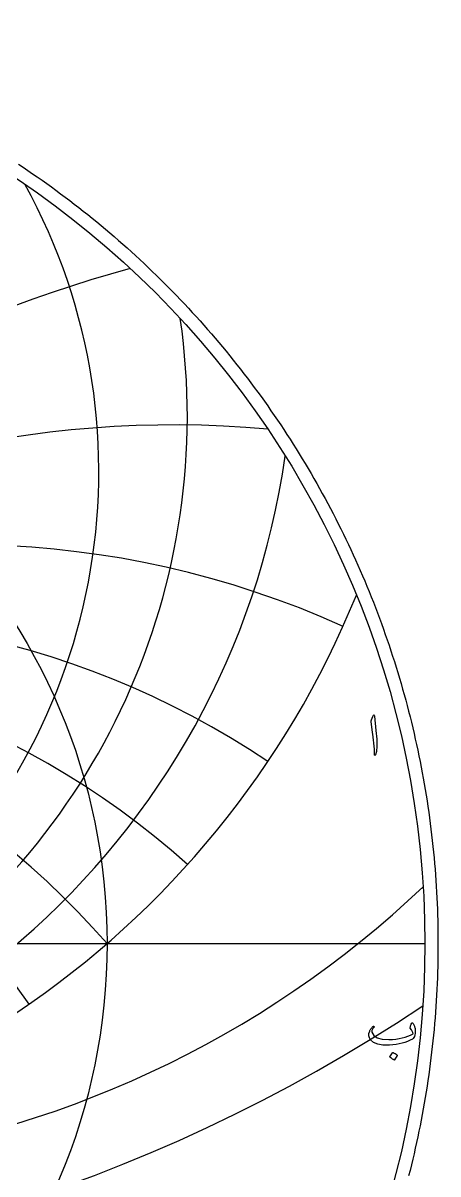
# Model space of a CAD drawing. Header units: millimetres. Extents: x -62 to 62, y -62 to 63.
# Drawn here: x 34.2 to 61.6, y -15.2 to 60.8 of the extents above; entities that cross this region are included whole.
import ezdxf

# ---------------------------------------------------------------- set-up
doc = ezdxf.new("R2010")
doc.units = ezdxf.units.MM
for name, color, linetype in [('CUT_OUTER', 1, 'Continuous'), ('ENGRAVE', 7, 'Continuous'), ('ENGRAVE_FINE', 8, 'Continuous'), ('TEXT', 5, 'Continuous')]:
    doc.layers.add(name, color=color, linetype=linetype)

msp = doc.modelspace()

# ---------------------------------------------------------------- linework, layer by layer
at = {"layer": 'CUT_OUTER'}
msp.add_lwpolyline([(33.9151, 51.438), (34.2301, 51.2289), (34.5438, 51.0179), (34.8562, 50.805), (35.1672, 50.5902), (35.477, 50.3734), (35.7854, 50.1548), (36.0925, 49.9343), (36.3982, 49.7119), (36.7025, 49.4876), (37.0055, 49.2615), (37.307, 49.0335), (37.6072, 48.8037), (37.906, 48.572), (38.2033, 48.3385), (38.4992, 48.1032), (38.7936, 47.866), (39.0866, 47.6271), (39.3781, 47.3864), (39.6681, 47.1439), (39.9566, 46.8996), (40.2436, 46.6535), (40.5291, 46.4057), (40.8131, 46.1562), (41.0955, 45.9049), (41.3764, 45.6519), (41.6558, 45.3971), (41.9335, 45.1407), (42.2097, 44.8825), (42.4843, 44.6227), (42.7573, 44.3612), (43.0287, 44.098), (43.2985, 43.8331), (43.5666, 43.5666), (43.8331, 43.2985), (44.098, 43.0287), (44.3612, 42.7573), (44.6227, 42.4843), (44.8825, 42.2097), (45.1407, 41.9335), (45.3971, 41.6558), (45.6519, 41.3764), (45.9049, 41.0955), (46.1562, 40.8131), (46.4057, 40.5291), (46.6535, 40.2436), (46.8996, 39.9566), (47.1439, 39.6681), (47.3864, 39.3781), (47.6271, 39.0866), (47.866, 38.7936), (48.1032, 38.4992), (48.3385, 38.2033), (48.572, 37.906), (48.8037, 37.6072), (49.0335, 37.307), (49.2615, 37.0055), (49.4876, 36.7025), (49.7119, 36.3982), (49.9343, 36.0925), (50.1548, 35.7854), (50.3734, 35.477), (50.5902, 35.1672), (50.805, 34.8562), (51.0179, 34.5438), (51.2289, 34.2301), (51.438, 33.9151), (51.6451, 33.5988), (51.8503, 33.2813), (52.0535, 32.9625), (52.2548, 32.6425), (52.4541, 32.3213), (52.6515, 31.9988), (52.8468, 31.6752), (53.0402, 31.3503), (53.2315, 31.0243), (53.4209, 30.6971), (53.6082, 30.3687), (53.7936, 30.0392), (53.9769, 29.7085), (54.1581, 29.3768), (54.3374, 29.0439), (54.5146, 28.71), (54.6897, 28.3749), (54.8628, 28.0388), (55.0338, 27.7017), (55.2027, 27.3635), (55.3696, 27.0242), (55.5344, 26.684), (55.697, 26.3427), (55.8576, 26.0005), (56.0161, 25.6573), (56.1725, 25.3131), (56.3267, 24.9679), (56.4789, 24.6218), (56.6289, 24.2748), (56.7768, 23.9269), (56.9225, 23.5781), (57.0661, 23.2284), (57.2076, 22.8778), (57.3469, 22.5263), (57.484, 22.174), (57.619, 21.8209), (57.7518, 21.4669), (57.8824, 21.1122), (58.0109, 20.7566), (58.1372, 20.4003), (58.2612, 20.0432), (58.3831, 19.6853), (58.5028, 19.3267), (58.6203, 18.9674), (58.7356, 18.6073), (58.8486, 18.2466), (58.9595, 17.8852), (59.0681, 17.5231), (59.1745, 17.1603), (59.2787, 16.7969), (59.3807, 16.4328), (59.4804, 16.0682), (59.5778, 15.7029), (59.6731, 15.3371), (59.7661, 14.9706), (59.8568, 14.6036), (59.9453, 14.2361), (60.0315, 13.868), (60.1154, 13.4994), (60.1971, 13.1303), (60.2766, 12.7606), (60.3537, 12.3906), (60.4286, 12.02), (60.5012, 11.649), (60.5716, 11.2775), (60.6396, 10.9057), (60.7054, 10.5334), (60.7689, 10.1607), (60.8301, 9.7876), (60.889, 9.4142), (60.9456, 9.0404), (61, 8.6663), (61.052, 8.2919), (61.1017, 7.9171), (61.1491, 7.542), (61.1943, 7.1667), (61.2371, 6.7911), (61.2776, 6.4152), (61.3158, 6.0391), (61.3517, 5.6627), (61.3853, 5.2862), (61.4166, 4.9094), (61.4456, 4.5325), (61.4722, 4.1554), (61.4966, 3.7781), (61.5186, 3.4007), (61.5383, 3.0232), (61.5557, 2.6455), (61.5708, 2.2678), (61.5835, 1.89), (61.5939, 1.512), (61.6021, 1.1341), (61.6079, 0.7561), (61.6113, 0.378), (61.6125, 0), (61.6113, -0.378), (61.6079, -0.7561), (61.6021, -1.1341), (61.5939, -1.512), (61.5835, -1.89), (61.5708, -2.2678), (61.5557, -2.6455), (61.5383, -3.0232), (61.5186, -3.4007), (61.4966, -3.7781), (61.4722, -4.1554), (61.4456, -4.5325), (61.4166, -4.9094), (61.3853, -5.2862), (61.3517, -5.6627), (61.3158, -6.0391), (61.2776, -6.4152), (61.2371, -6.7911), (61.1943, -7.1667), (61.1491, -7.542), (61.1017, -7.9171), (61.052, -8.2919), (61, -8.6663), (60.9456, -9.0404), (60.889, -9.4142), (60.8301, -9.7876), (60.7689, -10.1607), (60.7054, -10.5334), (60.6396, -10.9057), (60.5716, -11.2775), (60.5012, -11.649), (60.4286, -12.02), (60.3537, -12.3906), (60.2766, -12.7606), (60.1971, -13.1303), (60.1154, -13.4994), (60.0315, -13.868), (59.9453, -14.2361), (59.8568, -14.6036), (59.7661, -14.9706), (59.6731, -15.3371)], dxfattribs=at)
at = {"layer": 'ENGRAVE'}
msp.add_lwpolyline([(-60.75, 0), (60.75, 0)], dxfattribs=at)
for radius in [60.75, 39.7663]:
    msp.add_circle((0, 0), radius, dxfattribs=at)
for centre, radius, start, end in [((0, 31.1579), 39.2243, 151.10225, 28.89775), ((0, 34.8078), 45.0674, 171.792158, 8.207842), ((0, 39.5446), 52.0574, 188.143104, 351.856896), ((0, 45.8535), 60.6952, 202.119559, 337.880441), ((0, -34.4872), 52.6377, 40.933333, 139.066667), ((0, -34.4872), 52.6377, 40.933333, 139.066667), ((14.1315, 52.7394), 67.5463, 276.430789, 313.508083)]:
    msp.add_arc(centre, radius, start, end, dxfattribs=at)
at = {"layer": 'ENGRAVE_FINE'}
for centre, radius, start, end in [((62.7311, -34.4872), 81.8897, 105.169287, 164.528401), ((62.7311, -34.4872), 81.8897, 105.169287, 164.528401), ((44.1682, -34.4872), 68.7136, 84.812017, 160.254694), ((44.1682, -34.4872), 68.7136, 84.812017, 160.254694), ((30.3904, -34.4872), 60.7807, 65.760405, 155.679708), ((30.3904, -34.4872), 60.7807, 65.760405, 155.679708), ((19.1585, -34.4872), 56.0158, 56.116646, 150.708572), ((19.1585, -34.4872), 56.0158, 56.116646, 150.708572), ((-9.2814, -34.4872), 53.4497, 34.778003, 132.04212), ((-9.2814, -34.4872), 53.4497, 34.778003, 132.04212), ((9.2814, -34.4872), 53.4497, 47.95788, 145.221997), ((9.2814, -34.4872), 53.4497, 47.95788, 145.221997), ((0, 86.7866), 109.2548, 236.305594, 303.694406)]:
    msp.add_arc(centre, radius, start, end, dxfattribs=at)
at = {"layer": 'TEXT'}
for points in [[(57.322, 14.9925), (57.3587, 15.0634), (57.3881, 15.0883), (57.4104, 15.0673), (57.4255, 15.0002), (57.5136, 14.0613), (57.5661, 13.485), (57.5778, 13.0247), (57.5488, 12.6802), (57.4792, 12.4517), (57.4665, 12.4331), (57.4552, 12.423), (57.4454, 12.4216), (57.437, 12.4287), (57.4303, 12.44), (57.4255, 12.4546), (57.4226, 12.4726), (57.4217, 12.4939), (57.4217, 12.6599), (57.414, 12.8359), (57.3987, 13.022), (57.3757, 13.2182), (57.3706, 13.2695), (57.3556, 13.4079), (57.3304, 13.6335), (57.2952, 13.9463), (57.2109, 14.64), (57.209, 14.6768), (57.2109, 14.7109), (57.2166, 14.742), (57.2262, 14.7703)], [(59.9501, -5.2531), (59.9758, -5.2854), (59.9994, -5.3211), (60.0208, -5.3601), (60.0401, -5.4025), (60.0572, -5.448), (60.0722, -5.4964), (60.085, -5.5477), (60.0957, -5.6018), (60.1096, -5.7105), (60.1129, -5.8183), (60.1058, -5.9251), (60.088, -6.031), (60.0612, -6.1254), (60.0267, -6.2016), (59.9846, -6.2595), (59.9347, -6.2993), (59.7767, -6.3829), (59.609, -6.4574), (59.4318, -6.5227), (59.2449, -6.579), (59.0485, -6.6257), (58.8425, -6.6624), (58.627, -6.689), (58.4018, -6.7055), (57.9798, -6.7012), (57.6335, -6.6423), (57.3628, -6.5287), (57.1678, -6.3606), (57.0878, -6.2291), (57.051, -6.0875), (57.0572, -5.9359), (57.1065, -5.7743), (57.1232, -5.7394), (57.1425, -5.7038), (57.1644, -5.6676), (57.1889, -5.6305), (57.2161, -5.5928), (57.2459, -5.5544), (57.2784, -5.5152), (57.3135, -5.4753), (57.3252, -5.4641), (57.3374, -5.4571), (57.3501, -5.4545), (57.3633, -5.4562), (57.3722, -5.4595), (57.3796, -5.4658), (57.3856, -5.4749), (57.3901, -5.4868), (57.3923, -5.4981), (57.3911, -5.5089), (57.3865, -5.5192), (57.3786, -5.529), (57.3458, -5.568), (57.3163, -5.6085), (57.2902, -5.6504), (57.2675, -5.6938), (57.2519, -5.7352), (57.2435, -5.7752), (57.2423, -5.8138), (57.2483, -5.8509), (57.3681, -6.0677), (57.5932, -6.2198), (57.9238, -6.3072), (58.3597, -6.3299), (58.5993, -6.3207), (58.8277, -6.3007), (59.0448, -6.2699), (59.2507, -6.2284), (59.4455, -6.176), (59.6296, -6.1129), (59.8029, -6.039), (59.9654, -5.9544), (59.9496, -5.8753), (59.9137, -5.7877), (59.8576, -5.6914), (59.7814, -5.5865), (59.7791, -5.5764), (59.7795, -5.5577), (59.7829, -5.5304), (59.7891, -5.4945), (59.7908, -5.4909), (59.792, -5.4878), (59.7927, -5.4852), (59.7929, -5.483), (59.8054, -5.4341), (59.8236, -5.3795), (59.8476, -5.3192), (59.8773, -5.2531), (59.8904, -5.2329), (59.907, -5.2262), (59.9268, -5.2329), (59.9501, -5.2531)], [(58.6126, -7.2037), (58.6174, -7.1989), (58.6241, -7.196), (58.6327, -7.1951), (58.6433, -7.196), (58.7178, -7.2262), (58.7879, -7.2631), (58.8538, -7.3067), (58.9154, -7.357), (58.9213, -7.3646), (58.924, -7.3723), (58.9233, -7.38), (58.9192, -7.3876), (58.7391, -7.6789), (58.7324, -7.6858), (58.7237, -7.6875), (58.7132, -7.6839), (58.7007, -7.6751), (58.69, -7.6674), (58.673, -7.6559), (58.6497, -7.6406), (58.6203, -7.6214), (58.5841, -7.5984), (58.5408, -7.5716), (58.4902, -7.5409), (58.4325, -7.5064), (58.4248, -7.5007), (58.421, -7.4949), (58.421, -7.4892), (58.4248, -7.4834)]]:
    msp.add_lwpolyline(points, close=True, dxfattribs=at)

doc.saveas('drawing.dxf')
